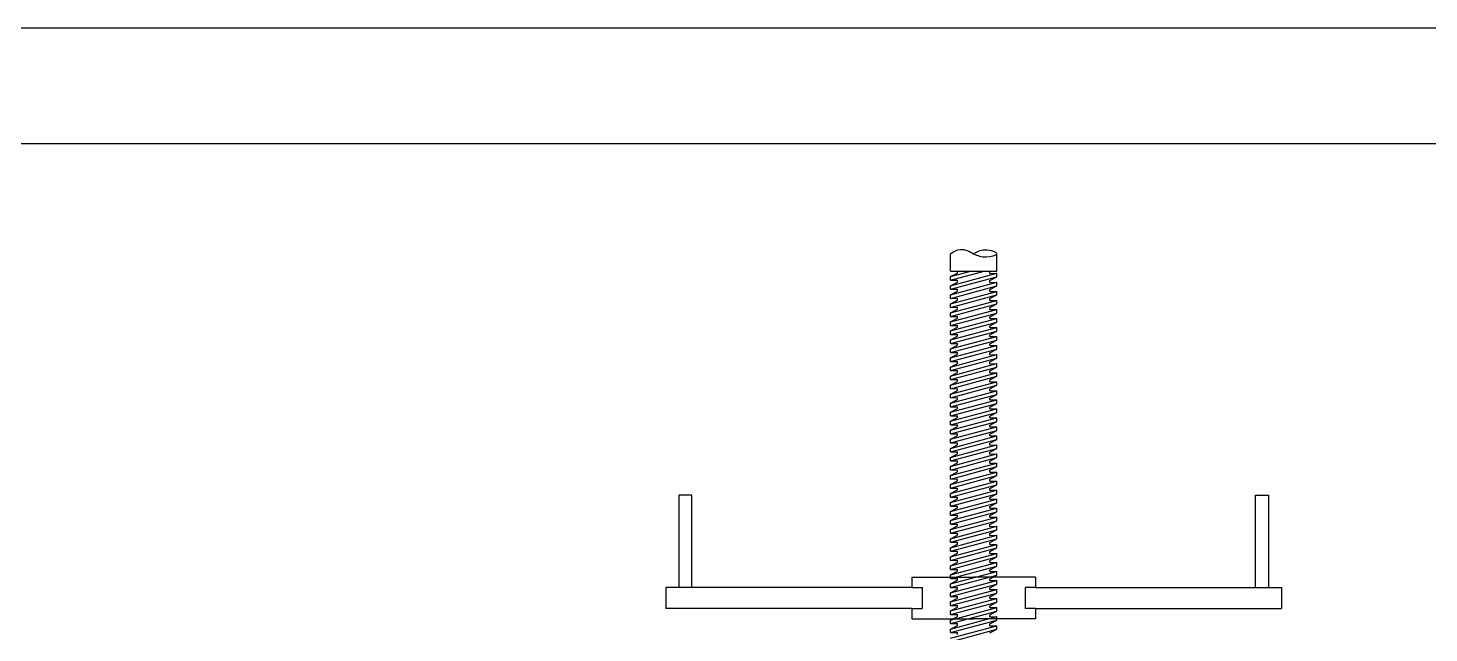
# Model space of a CAD drawing. Header units: metres. Extents: x -50 to 791, y -689 to 584.
# Drawn here: x 177.1 to 298.2, y 531.8 to 584 of the extents above; entities that cross this region are included whole.
import ezdxf

# ---------------------------------------------------------------- set-up
doc = ezdxf.new("R2010")
doc.units = ezdxf.units.M
doc.header["$MEASUREMENT"] = 0

msp = doc.modelspace()

# ---------------------------------------------------------------- linework, layer by layer
at = {"color": 3}
for p, q in [((256.817682, 563.0073), (256.817682, 564.52165)), ((260.817682, 564.079096), (260.817682, 564.52165)), ((260.817682, 563.0073), (260.817682, 564.389679)), ((256.817682, 563.7873), (256.817682, 564.097882))]:
    msp.add_line(p, q, dxfattribs=at)
at = {"color": 1}
for p, q in [((256.817682, 563.0073), (260.817682, 563.0073)), ((256.817682, 562.537882), (258.569571, 563.0073)), ((256.817682, 562.2273), (259.728682, 563.0073)), ((256.817682, 562.537882), (257.417682, 562.853943)), ((256.817682, 561.757882), (260.817682, 562.829679)), ((256.817682, 562.2273), (256.817682, 562.537882)), ((256.817682, 561.4473), (260.817682, 562.519096)), ((256.817682, 562.2273), (257.417682, 562.232778)), ((256.817682, 561.757882), (257.417682, 562.073943)), ((256.817682, 560.977882), (260.817682, 562.049679)), ((257.417682, 562.853943), (257.417682, 563.009235)), ((257.417682, 562.073943), (257.417682, 562.229235)), ((260.217682, 562.824201), (260.217682, 562.979493)), ((260.217682, 562.824201), (260.817682, 562.829679)), ((260.217682, 562.203035), (260.817682, 562.519096)), ((260.217682, 562.044201), (260.217682, 562.199493)), ((260.217682, 562.044201), (260.817682, 562.049679)), ((260.817682, 562.519096), (260.817682, 562.829679)), ((260.817682, 561.739096), (260.817682, 562.049679)), ((256.817682, 561.4473), (256.817682, 561.757882)), ((256.817682, 560.6673), (260.817682, 561.739096)), ((256.817682, 561.4473), (257.417682, 561.452778)), ((256.817682, 560.977882), (257.417682, 561.293943)), ((256.817682, 560.197882), (260.817682, 561.269679)), ((256.817682, 560.6673), (256.817682, 560.977882)), ((256.817682, 559.8873), (260.817682, 560.959096)), ((256.817682, 560.6673), (257.417682, 560.672778)), ((257.417682, 561.293943), (257.417682, 561.449235)), ((257.417682, 560.513943), (257.417682, 560.669235)), ((260.217682, 561.423035), (260.817682, 561.739096)), ((260.217682, 561.264201), (260.217682, 561.419493)), ((260.217682, 561.264201), (260.817682, 561.269679)), ((260.217682, 560.643035), (260.817682, 560.959096)), ((260.217682, 560.484201), (260.217682, 560.639493)), ((260.817682, 560.959096), (260.817682, 561.269679)), ((256.817682, 560.197882), (257.417682, 560.513943)), ((256.817682, 559.417882), (260.817682, 560.489679)), ((256.817682, 559.8873), (256.817682, 560.197882)), ((256.817682, 559.1073), (260.817682, 560.179096)), ((256.817682, 559.8873), (257.417682, 559.892778)), ((256.817682, 559.417882), (257.417682, 559.733943)), ((256.817682, 558.637882), (260.817682, 559.709679)), ((256.817682, 559.1073), (256.817682, 559.417882)), ((256.817682, 558.3273), (260.817682, 559.399096)), ((257.417682, 559.733943), (257.417682, 559.889235)), ((260.217682, 560.484201), (260.817682, 560.489679)), ((260.217682, 559.863035), (260.817682, 560.179096)), ((260.217682, 559.704201), (260.217682, 559.859493)), ((260.217682, 559.704201), (260.817682, 559.709679)), ((260.217682, 559.083035), (260.817682, 559.399096)), ((260.817682, 560.179096), (260.817682, 560.489679)), ((260.817682, 559.399096), (260.817682, 559.709679)), ((256.817682, 559.1073), (257.417682, 559.112778)), ((256.817682, 558.637882), (257.417682, 558.953943)), ((256.817682, 557.857882), (260.817682, 558.929679)), ((256.817682, 558.3273), (256.817682, 558.637882)), ((256.817682, 557.5473), (260.817682, 558.619096)), ((256.817682, 558.3273), (257.417682, 558.332778)), ((256.817682, 557.857882), (257.417682, 558.173943)), ((257.417682, 558.953943), (257.417682, 559.109235)), ((257.417682, 558.173943), (257.417682, 558.329235)), ((260.217682, 558.924201), (260.217682, 559.079493)), ((260.217682, 558.924201), (260.817682, 558.929679)), ((260.217682, 558.303035), (260.817682, 558.619096)), ((260.217682, 558.144201), (260.217682, 558.299493)), ((260.817682, 558.619096), (260.817682, 558.929679)), ((256.817682, 557.077882), (260.817682, 558.149679)), ((256.817682, 557.5473), (256.817682, 557.857882)), ((256.817682, 556.7673), (260.817682, 557.839096)), ((256.817682, 557.5473), (257.417682, 557.552778)), ((256.817682, 557.077882), (257.417682, 557.393943)), ((256.817682, 556.297882), (260.817682, 557.369679)), ((256.817682, 556.7673), (256.817682, 557.077882)), ((256.817682, 555.9873), (260.817682, 557.059096)), ((257.417682, 557.393943), (257.417682, 557.549235)), ((260.217682, 558.144201), (260.817682, 558.149679)), ((260.217682, 557.523035), (260.817682, 557.839096)), ((260.217682, 557.364201), (260.217682, 557.519493)), ((260.217682, 557.364201), (260.817682, 557.369679)), ((260.217682, 556.743035), (260.817682, 557.059096)), ((260.817682, 557.839096), (260.817682, 558.149679)), ((260.817682, 557.059096), (260.817682, 557.369679)), ((256.817682, 556.7673), (257.417682, 556.772778)), ((256.817682, 556.297882), (257.417682, 556.613943)), ((256.817682, 555.517882), (260.817682, 556.589679)), ((256.817682, 555.9873), (256.817682, 556.297882)), ((256.817682, 555.2073), (260.817682, 556.279096)), ((256.817682, 555.9873), (257.417682, 555.992778)), ((256.817682, 555.517882), (257.417682, 555.833943)), ((256.817682, 554.737882), (260.817682, 555.809679)), ((257.417682, 556.613943), (257.417682, 556.769235)), ((257.417682, 555.833943), (257.417682, 555.989235)), ((260.217682, 556.584201), (260.217682, 556.739493)), ((260.217682, 556.584201), (260.817682, 556.589679)), ((260.217682, 555.963035), (260.817682, 556.279096)), ((260.217682, 555.804201), (260.217682, 555.959493)), ((260.217682, 555.804201), (260.817682, 555.809679)), ((260.817682, 556.279096), (260.817682, 556.589679)), ((260.817682, 555.499096), (260.817682, 555.809679)), ((256.817682, 555.2073), (256.817682, 555.517882)), ((256.817682, 554.4273), (260.817682, 555.499096)), ((256.817682, 555.2073), (257.417682, 555.212778)), ((256.817682, 554.737882), (257.417682, 555.053943)), ((256.817682, 553.957882), (260.817682, 555.029679)), ((256.817682, 554.4273), (256.817682, 554.737882)), ((256.817682, 553.6473), (260.817682, 554.719096)), ((257.417682, 555.053943), (257.417682, 555.209235)), ((260.217682, 555.183035), (260.817682, 555.499096)), ((260.217682, 555.024201), (260.217682, 555.179493)), ((260.217682, 555.024201), (260.817682, 555.029679)), ((260.217682, 554.403035), (260.817682, 554.719096)), ((260.817682, 554.719096), (260.817682, 555.029679)), ((256.817682, 554.4273), (257.417682, 554.432778)), ((256.817682, 553.957882), (257.417682, 554.273943)), ((256.817682, 553.177882), (260.817682, 554.249679)), ((256.817682, 553.6473), (256.817682, 553.957882)), ((256.817682, 552.8673), (260.817682, 553.939096)), ((256.817682, 553.6473), (257.417682, 553.652778)), ((256.817682, 553.177882), (257.417682, 553.493943)), ((256.817682, 552.397882), (260.817682, 553.469679)), ((257.417682, 554.273943), (257.417682, 554.429235)), ((257.417682, 553.493943), (257.417682, 553.649235)), ((260.217682, 554.244201), (260.217682, 554.399493)), ((260.217682, 554.244201), (260.817682, 554.249679)), ((260.217682, 553.623035), (260.817682, 553.939096)), ((260.217682, 553.464201), (260.217682, 553.619493)), ((260.217682, 553.464201), (260.817682, 553.469679)), ((260.817682, 553.939096), (260.817682, 554.249679)), ((260.817682, 553.159096), (260.817682, 553.469679)), ((256.817682, 552.8673), (256.817682, 553.177882)), ((256.817682, 552.0873), (260.817682, 553.159096)), ((256.817682, 552.8673), (257.417682, 552.872778)), ((256.817682, 552.397882), (257.417682, 552.713943)), ((256.817682, 551.617882), (260.817682, 552.689679)), ((256.817682, 552.0873), (256.817682, 552.397882)), ((256.817682, 551.3073), (260.817682, 552.379096)), ((257.417682, 552.713943), (257.417682, 552.869235)), ((260.217682, 552.843035), (260.817682, 553.159096)), ((260.217682, 552.684201), (260.217682, 552.839493)), ((260.217682, 552.684201), (260.817682, 552.689679)), ((260.217682, 552.063035), (260.817682, 552.379096)), ((260.817682, 552.379096), (260.817682, 552.689679)), ((256.817682, 552.0873), (257.417682, 552.092778)), ((256.817682, 551.617882), (257.417682, 551.933943)), ((256.817682, 550.837882), (260.817682, 551.909679)), ((256.817682, 551.3073), (256.817682, 551.617882)), ((256.817682, 550.5273), (260.817682, 551.599096)), ((256.817682, 551.3073), (257.417682, 551.312778)), ((256.817682, 550.837882), (257.417682, 551.153943)), ((256.817682, 550.057882), (260.817682, 551.129679)), ((257.417682, 551.933943), (257.417682, 552.089235)), ((257.417682, 551.153943), (257.417682, 551.309235)), ((260.217682, 551.904201), (260.217682, 552.059493)), ((260.217682, 551.904201), (260.817682, 551.909679)), ((260.217682, 551.283035), (260.817682, 551.599096)), ((260.217682, 551.124201), (260.217682, 551.279493)), ((260.217682, 551.124201), (260.817682, 551.129679)), ((260.817682, 551.599096), (260.817682, 551.909679)), ((260.817682, 550.819096), (260.817682, 551.129679)), ((256.817682, 550.5273), (256.817682, 550.837882)), ((256.817682, 549.7473), (260.817682, 550.819096)), ((256.817682, 550.5273), (257.417682, 550.532778)), ((256.817682, 550.057882), (257.417682, 550.373943)), ((256.817682, 549.277882), (260.817682, 550.349679)), ((256.817682, 549.7473), (256.817682, 550.057882)), ((256.817682, 548.9673), (260.817682, 550.039096)), ((256.817682, 549.7473), (257.417682, 549.752778)), ((257.417682, 550.373943), (257.417682, 550.529235)), ((257.417682, 549.593943), (257.417682, 549.749235)), ((260.217682, 550.503035), (260.817682, 550.819096)), ((260.217682, 550.344201), (260.217682, 550.499493)), ((260.217682, 550.344201), (260.817682, 550.349679)), ((260.217682, 549.723035), (260.817682, 550.039096)), ((260.217682, 549.564201), (260.217682, 549.719493)), ((260.817682, 550.039096), (260.817682, 550.349679)), ((256.817682, 549.277882), (257.417682, 549.593943)), ((256.817682, 548.497882), (260.817682, 549.569679)), ((256.817682, 548.9673), (256.817682, 549.277882)), ((256.817682, 548.1873), (260.817682, 549.259096)), ((256.817682, 548.9673), (257.417682, 548.972778)), ((256.817682, 548.497882), (257.417682, 548.813943)), ((256.817682, 547.717882), (260.817682, 548.789679)), ((256.817682, 548.1873), (256.817682, 548.497882)), ((257.417682, 548.813943), (257.417682, 548.969235)), ((260.217682, 549.564201), (260.817682, 549.569679)), ((260.217682, 548.943035), (260.817682, 549.259096)), ((260.217682, 548.784201), (260.217682, 548.939493)), ((260.217682, 548.784201), (260.817682, 548.789679)), ((260.817682, 549.259096), (260.817682, 549.569679)), ((260.817682, 548.479096), (260.817682, 548.789679)), ((256.817682, 547.4073), (260.817682, 548.479096)), ((256.817682, 548.1873), (257.417682, 548.192778)), ((256.817682, 547.717882), (257.417682, 548.033943)), ((256.817682, 546.937882), (260.817682, 548.009679)), ((256.817682, 547.4073), (256.817682, 547.717882)), ((256.817682, 546.6273), (260.817682, 547.699096)), ((256.817682, 547.4073), (257.417682, 547.412778)), ((257.417682, 548.033943), (257.417682, 548.189235)), ((257.417682, 547.253943), (257.417682, 547.409235)), ((260.217682, 548.163035), (260.817682, 548.479096)), ((260.217682, 548.004201), (260.217682, 548.159493)), ((260.217682, 548.004201), (260.817682, 548.009679)), ((260.217682, 547.383035), (260.817682, 547.699096)), ((260.217682, 547.224201), (260.217682, 547.379493)), ((260.817682, 547.699096), (260.817682, 548.009679)), ((256.817682, 546.937882), (257.417682, 547.253943)), ((256.817682, 546.157882), (260.817682, 547.229679)), ((256.817682, 546.6273), (256.817682, 546.937882)), ((256.817682, 545.8473), (260.817682, 546.919096)), ((256.817682, 546.6273), (257.417682, 546.632778)), ((256.817682, 546.157882), (257.417682, 546.473943)), ((256.817682, 545.377882), (260.817682, 546.449679)), ((256.817682, 545.8473), (256.817682, 546.157882)), ((256.817682, 545.0673), (260.817682, 546.139096)), ((257.417682, 546.473943), (257.417682, 546.629235)), ((260.217682, 547.224201), (260.817682, 547.229679)), ((260.217682, 546.603035), (260.817682, 546.919096)), ((260.217682, 546.444201), (260.217682, 546.599493)), ((260.217682, 546.444201), (260.817682, 546.449679)), ((260.217682, 545.823035), (260.817682, 546.139096)), ((260.817682, 546.919096), (260.817682, 547.229679)), ((260.817682, 546.139096), (260.817682, 546.449679)), ((256.817682, 545.8473), (257.417682, 545.852778)), ((256.817682, 545.377882), (257.417682, 545.693943)), ((256.817682, 544.597882), (260.817682, 545.669679)), ((256.817682, 545.0673), (256.817682, 545.377882)), ((256.817682, 544.2873), (260.817682, 545.359096)), ((256.817682, 545.0673), (257.417682, 545.072778)), ((256.817682, 544.597882), (257.417682, 544.913943)), ((256.817682, 543.817882), (260.817682, 544.889679)), ((257.417682, 545.693943), (257.417682, 545.849235)), ((257.417682, 544.913943), (257.417682, 545.069235)), ((260.217682, 545.664201), (260.217682, 545.819493)), ((260.217682, 545.664201), (260.817682, 545.669679)), ((260.217682, 545.043035), (260.817682, 545.359096)), ((260.217682, 544.884201), (260.217682, 545.039493)), ((260.217682, 544.884201), (260.817682, 544.889679)), ((260.817682, 545.359096), (260.817682, 545.669679)), ((260.817682, 544.579096), (260.817682, 544.889679)), ((256.817682, 544.2873), (256.817682, 544.597882)), ((256.817682, 543.5073), (260.817682, 544.579096)), ((256.817682, 544.2873), (257.417682, 544.292778)), ((256.817682, 543.817882), (257.417682, 544.133943)), ((256.817682, 543.037882), (260.817682, 544.109679)), ((256.817682, 543.5073), (256.817682, 543.817882)), ((256.817682, 542.7273), (260.817682, 543.799096)), ((257.417682, 544.133943), (257.417682, 544.289235)), ((260.217682, 544.263035), (260.817682, 544.579096)), ((260.217682, 544.104201), (260.217682, 544.259493)), ((260.217682, 544.104201), (260.817682, 544.109679)), ((260.217682, 543.483035), (260.817682, 543.799096)), ((260.817682, 543.799096), (260.817682, 544.109679)), ((256.817682, 543.5073), (257.417682, 543.512778)), ((256.817682, 543.037882), (257.417682, 543.353943)), ((256.817682, 542.257882), (260.817682, 543.329679)), ((256.817682, 542.7273), (256.817682, 543.037882)), ((256.817682, 541.9473), (260.817682, 543.019096)), ((256.817682, 542.7273), (257.417682, 542.732778)), ((256.817682, 542.257882), (257.417682, 542.573943)), ((256.817682, 541.477882), (260.817682, 542.549679)), ((257.417682, 543.353943), (257.417682, 543.509235)), ((257.417682, 542.573943), (257.417682, 542.729235)), ((260.217682, 543.324201), (260.217682, 543.479493)), ((260.217682, 543.324201), (260.817682, 543.329679)), ((260.217682, 542.703035), (260.817682, 543.019096)), ((260.217682, 542.544201), (260.217682, 542.699493)), ((260.217682, 542.544201), (260.817682, 542.549679)), ((260.817682, 543.019096), (260.817682, 543.329679)), ((260.817682, 542.239096), (260.817682, 542.549679)), ((256.817682, 541.9473), (256.817682, 542.257882)), ((256.817682, 541.1673), (260.817682, 542.239096)), ((256.817682, 541.9473), (257.417682, 541.952778)), ((256.817682, 541.477882), (257.417682, 541.793943)), ((256.817682, 540.697882), (260.817682, 541.769679)), ((256.817682, 541.1673), (256.817682, 541.477882)), ((256.817682, 540.3873), (260.817682, 541.459096)), ((257.417682, 541.793943), (257.417682, 541.949235)), ((260.217682, 541.923035), (260.817682, 542.239096)), ((260.217682, 541.764201), (260.217682, 541.919493)), ((260.217682, 541.764201), (260.817682, 541.769679)), ((260.217682, 541.143035), (260.817682, 541.459096)), ((260.817682, 541.459096), (260.817682, 541.769679)), ((256.817682, 541.1673), (257.417682, 541.172778)), ((256.817682, 540.697882), (257.417682, 541.013943)), ((256.817682, 539.917882), (260.817682, 540.989679)), ((256.817682, 540.3873), (256.817682, 540.697882)), ((256.817682, 539.6073), (260.817682, 540.679096)), ((256.817682, 540.3873), (257.417682, 540.392778)), ((256.817682, 539.917882), (257.417682, 540.233943)), ((256.817682, 539.137882), (260.817682, 540.209679)), ((257.417682, 541.013943), (257.417682, 541.169235)), ((257.417682, 540.233943), (257.417682, 540.389235)), ((260.217682, 540.984201), (260.217682, 541.139493)), ((260.217682, 540.984201), (260.817682, 540.989679)), ((260.217682, 540.363035), (260.817682, 540.679096)), ((260.217682, 540.204201), (260.217682, 540.359493)), ((260.217682, 540.204201), (260.817682, 540.209679)), ((260.817682, 540.679096), (260.817682, 540.989679)), ((260.817682, 539.899096), (260.817682, 540.209679)), ((256.817682, 539.6073), (256.817682, 539.917882)), ((256.817682, 538.8273), (260.817682, 539.899096)), ((256.817682, 539.6073), (257.417682, 539.612778)), ((256.817682, 539.137882), (257.417682, 539.453943)), ((256.817682, 538.357882), (260.817682, 539.429679)), ((256.817682, 538.8273), (256.817682, 539.137882)), ((256.817682, 538.0473), (260.817682, 539.119096)), ((256.817682, 538.8273), (257.417682, 538.832778)), ((257.417682, 539.453943), (257.417682, 539.609235)), ((257.417682, 538.673943), (257.417682, 538.829235)), ((260.217682, 539.583035), (260.817682, 539.899096)), ((260.217682, 539.424201), (260.217682, 539.579493)), ((260.217682, 539.424201), (260.817682, 539.429679)), ((260.217682, 538.803035), (260.817682, 539.119096)), ((260.817682, 539.119096), (260.817682, 539.429679)), ((256.817682, 538.357882), (257.417682, 538.673943)), ((256.817682, 537.577882), (260.817682, 538.649679)), ((256.817682, 538.0473), (256.817682, 538.357882)), ((256.817682, 537.2673), (260.817682, 538.339096)), ((256.817682, 538.0473), (257.417682, 538.052778)), ((256.817682, 537.577882), (257.417682, 537.893943)), ((256.817682, 536.797882), (260.817682, 537.869679)), ((257.417682, 537.893943), (257.417682, 538.049235)), ((260.217682, 538.644201), (260.217682, 538.799493)), ((260.217682, 538.644201), (260.817682, 538.649679)), ((260.217682, 538.023035), (260.817682, 538.339096)), ((260.217682, 537.864201), (260.217682, 538.019493)), ((260.217682, 537.864201), (260.817682, 537.869679)), ((260.817682, 538.339096), (260.817682, 538.649679)), ((260.817682, 537.559096), (260.817682, 537.869679)), ((256.817682, 537.2673), (256.817682, 537.577882)), ((256.817682, 536.4873), (260.817682, 537.559096)), ((256.817682, 537.2673), (257.417682, 537.272778)), ((256.817682, 536.797882), (257.417682, 537.113943)), ((256.817682, 536.017882), (260.817682, 537.089679)), ((256.817682, 536.4873), (256.817682, 536.797882)), ((256.817682, 535.7073), (260.817682, 536.779096)), ((256.817682, 536.4873), (257.417682, 536.492778)), ((257.417682, 537.113943), (257.417682, 537.269235)), ((257.417682, 536.333943), (257.417682, 536.489235)), ((260.217682, 537.243035), (260.817682, 537.559096)), ((260.217682, 537.084201), (260.217682, 537.239493)), ((260.217682, 537.084201), (260.817682, 537.089679)), ((260.217682, 536.463035), (260.817682, 536.779096)), ((260.217682, 536.304201), (260.217682, 536.459493)), ((260.817682, 536.779096), (260.817682, 537.089679)), ((256.817682, 536.017882), (257.417682, 536.333943)), ((256.817682, 535.237882), (260.817682, 536.309679)), ((256.817682, 535.7073), (256.817682, 536.017882)), ((256.817682, 534.9273), (260.817682, 535.999096)), ((256.817682, 535.7073), (257.417682, 535.712778)), ((256.817682, 535.237882), (257.417682, 535.553943)), ((256.817682, 534.457882), (260.817682, 535.529679)), ((256.817682, 534.9273), (256.817682, 535.237882)), ((256.817682, 534.1473), (260.817682, 535.219096)), ((257.417682, 535.553943), (257.417682, 535.709235)), ((260.217682, 536.304201), (260.817682, 536.309679)), ((260.217682, 535.683035), (260.817682, 535.999096)), ((260.217682, 535.524201), (260.217682, 535.679493)), ((260.217682, 535.524201), (260.817682, 535.529679)), ((260.217682, 534.903035), (260.817682, 535.219096)), ((260.817682, 535.999096), (260.817682, 536.309679)), ((260.817682, 535.219096), (260.817682, 535.529679)), ((256.817682, 534.9273), (257.417682, 534.932778)), ((256.817682, 534.457882), (257.417682, 534.773943)), ((256.817682, 533.677882), (260.817682, 534.749679)), ((256.817682, 534.1473), (256.817682, 534.457882)), ((256.817682, 533.3673), (260.817682, 534.439096)), ((256.817682, 534.1473), (257.417682, 534.152778)), ((256.817682, 533.677882), (257.417682, 533.993943)), ((256.817682, 532.897882), (260.817682, 533.969679)), ((257.417682, 534.773943), (257.417682, 534.929235)), ((257.417682, 533.993943), (257.417682, 534.149235)), ((260.217682, 534.744201), (260.217682, 534.899493)), ((260.217682, 534.744201), (260.817682, 534.749679)), ((260.217682, 534.123035), (260.817682, 534.439096)), ((260.217682, 533.964201), (260.217682, 534.119493)), ((260.217682, 533.964201), (260.817682, 533.969679)), ((260.817682, 534.439096), (260.817682, 534.749679)), ((260.817682, 533.659096), (260.817682, 533.969679)), ((256.817682, 533.3673), (256.817682, 533.677882)), ((256.817682, 532.5873), (260.817682, 533.659096)), ((256.817682, 533.3673), (257.417682, 533.372778)), ((256.817682, 532.897882), (257.417682, 533.213943)), ((256.817682, 532.117882), (260.817682, 533.189679)), ((256.817682, 532.5873), (256.817682, 532.897882)), ((256.817682, 531.8073), (260.817682, 532.879096)), ((257.417682, 533.213943), (257.417682, 533.369235)), ((260.217682, 533.343035), (260.817682, 533.659096)), ((260.217682, 533.184201), (260.217682, 533.339493)), ((260.217682, 533.184201), (260.817682, 533.189679)), ((260.217682, 532.563035), (260.817682, 532.879096)), ((260.817682, 532.879096), (260.817682, 533.189679)), ((256.817682, 532.5873), (257.417682, 532.592778)), ((256.817682, 532.117882), (257.417682, 532.433943)), ((256.817682, 531.337882), (260.817682, 532.409679)), ((256.817682, 531.8073), (256.817682, 532.117882)), ((256.817682, 531.0273), (260.817682, 532.099096)), ((256.817682, 531.8073), (257.417682, 531.812778)), ((257.417682, 532.433943), (257.417682, 532.589235)), ((257.417682, 531.653943), (257.417682, 531.809235)), ((260.217682, 532.404201), (260.217682, 532.559493)), ((260.217682, 532.404201), (260.817682, 532.409679)), ((260.217682, 531.783035), (260.817682, 532.099096)), ((260.817682, 532.099096), (260.817682, 532.409679))]:
    msp.add_line(p, q, dxfattribs=at)
at = {"color": 4}
for p, q in [((253.481055, 536.586657), (253.481055, 535.693558)), ((253.481055, 536.586657), (258.817682, 536.586657)), ((264.154309, 536.586657), (258.817682, 536.586657)), ((264.154309, 536.586657), (264.154309, 535.693558)), ((253.481055, 535.693558), (232.210865, 535.693558)), ((232.210865, 535.693558), (232.210865, 533.880567)), ((253.481055, 535.693558), (254.374155, 535.693558)), ((254.374155, 535.693558), (254.374155, 533.880567)), ((264.154309, 535.693558), (263.26121, 535.693558)), ((263.26121, 535.693558), (263.26121, 533.880567)), ((264.154309, 535.693558), (285.424499, 535.693558)), ((285.424499, 535.693558), (285.424499, 533.880567)), ((253.481055, 533.880567), (232.210865, 533.880567)), ((253.481055, 533.880567), (253.481055, 532.987467)), ((253.481055, 533.880567), (254.374155, 533.880567)), ((253.481055, 532.987467), (258.817682, 532.987467)), ((264.154309, 532.987467), (258.817682, 532.987467)), ((264.154309, 533.880567), (263.26121, 533.880567)), ((264.154309, 533.880567), (285.424499, 533.880567)), ((264.154309, 533.880567), (264.154309, 532.987467))]:
    msp.add_line(p, q, dxfattribs=at)
at = {"color": 2}
msp.add_lwpolyline([(-50, -10), (791, -10), (791, 584), (-50, 584)], close=True, dxfattribs=at)
at = {"color": 6}
msp.add_lwpolyline([(0, 0), (781, 0), (781, 574), (0, 574)], close=True, dxfattribs=at)
at = {"color": 4}
for points in [[(234.448971, 535.693558), (234.448971, 543.68149), (233.329918, 543.68149), (233.329918, 535.693558)], [(283.186394, 535.693558), (283.186394, 543.68149), (284.305447, 543.68149), (284.305447, 535.693558)]]:
    msp.add_lwpolyline(points, dxfattribs=at)
at = {"color": 3}
msp.add_spline([(256.817682, 564.52165), (257.675393, 564.897155), (258.817682, 564.52165), (259.936358, 564.252035), (260.817682, 564.52165), (259.80716, 564.832643), (258.817682, 564.52165)], degree=3, dxfattribs=at)

doc.saveas('drawing.dxf')
